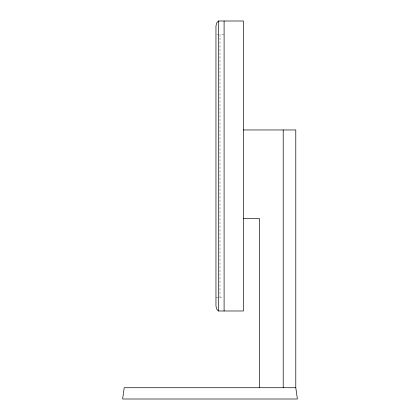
<?xml version="1.0" encoding="UTF-8"?>
<svg xmlns="http://www.w3.org/2000/svg" width="420" height="420" viewBox="0 0 420 420"><rect width="100%" height="100%" fill="white"/><g stroke="black" fill="none" stroke-linecap="round" stroke-linejoin="round"><path stroke-width="0.32" stroke-dasharray="2.1 1.58" d="M217.114 34.692L218.836 34.692M224.096 34.692L219.991 34.692L219.991 297.286M215.959 297.286L222.92 297.286"/><path stroke-width="0.63" d="M218.411 21L216.783 22.775L215.959 25.835L215.959 306.149L216.783 309.209L218.411 310.984L243.427 310.984L243.427 21L218.411 21L218.411 310.984M243.427 129.959L295.785 129.959L295.785 387.723L297.397 399L122.603 399L124.215 387.723L295.785 387.723M243.427 218.568L259.539 218.568L259.539 387.723M283.211 129.959L283.211 387.723M224.096 21L224.096 310.984"/></g></svg>
